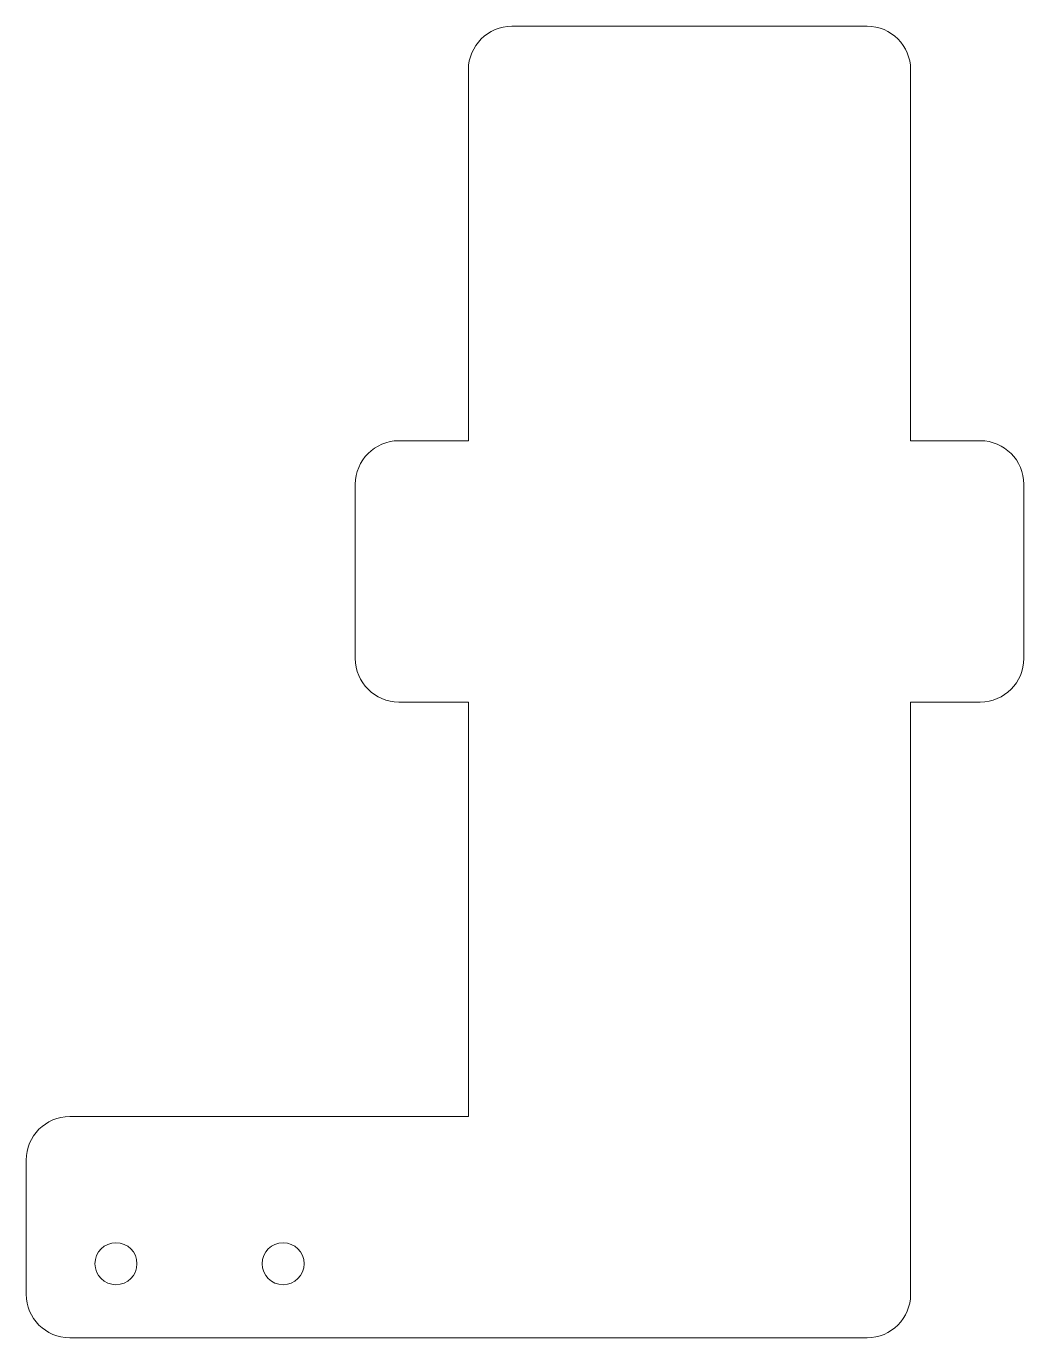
# Model space of a CAD drawing. Header units: millimetres. Extents: x -38.1 to 19.2, y -44 to 31.3.
import ezdxf

# ---------------------------------------------------------------- set-up
doc = ezdxf.new("R2010")
doc.units = ezdxf.units.MM

msp = doc.modelspace()

# ---------------------------------------------------------------- linework, layer by layer
at = {"color": 7, "linetype": 'Continuous', "lineweight": 15}
for p, q in [((10.2, 31.3), (-10.2, 31.3)), ((-12.7, 28.8), (-12.7, 7.5)), ((12.7, 7.5), (12.7, 28.8)), ((-12.7, 7.5), (-16.7, 7.5)), ((12.7, 7.5), (16.7, 7.5)), ((-19.2, 5), (-19.2, -5)), ((19.2, 5), (19.2, -5)), ((-16.7, -7.5), (-12.7, -7.5)), ((-12.7, -7.5), (-12.7, -31.3)), ((12.7, -41.5), (12.7, -7.5)), ((16.7, -7.5), (12.7, -7.5)), ((-12.7, -31.3), (-35.6, -31.3)), ((-38.1, -33.8), (-38.1, -41.5)), ((-35.6, -44), (10.2, -44))]:
    msp.add_line(p, q, dxfattribs=at)
for centre in [(-32.9438, -39.7483), (-23.3426, -39.7483)]:
    msp.add_circle(centre, 1.2065, dxfattribs=at)
for centre, start, end in [((-10.2, 28.8), 90, 180), ((10.2, 28.8), 0, 90), ((-16.7, 5), 90, 180), ((16.7, 5), 0, 90), ((-16.7, -5), 180, 270), ((16.7, -5), 270, 0), ((-35.6, -33.8), 90, 180), ((-35.6, -41.5), 180, 270), ((10.2, -41.5), 270, 0)]:
    msp.add_arc(centre, 2.5, start, end, dxfattribs=at)

doc.saveas('drawing.dxf')
